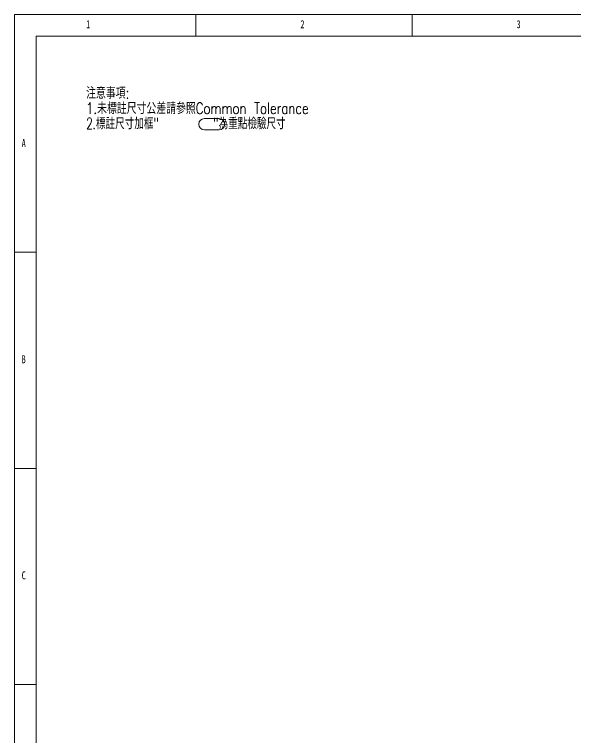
# Model space of a CAD drawing. Header units: millimetres. Extents: x 5 to 589, y 5 to 415.
# Drawn here: x 5 to 134.8, y 247.7 to 415 of the extents above; entities that cross this region are included whole.
import ezdxf

# ---------------------------------------------------------------- set-up
doc = ezdxf.new("R2010")
doc.units = ezdxf.units.MM
doc.styles.add('SLDTEXTSTYLE0', font='TXT', dxfattribs={"width": 0.75})
doc.styles.add('SLDTEXTSTYLE2', font='TXT', dxfattribs={"width": 0.75, "bigfont": 'bigfont'})
doc.styles.add('SLDTEXTSTYLE3', font='TXT', dxfattribs={"width": 0.67, "bigfont": 'bigfont'})

# ---------------------------------------------------------------- blocks, each defined once
blk = doc.blocks.new('SW_NOTE_2')
at = {"color": 0, "linetype": 'Continuous', "lineweight": 0, "attachment_point": 1}
for s, insert, char_height, style in [('注意事項:', (0, 3.41), 2.646, 'SLDTEXTSTYLE2'), ('1.未標註尺寸公差請參照Common Tolerance', (0, -0.12), 2.6458, 'SLDTEXTSTYLE2'), ('2.標註尺寸加框"        "為重點檢驗尺寸', (0, -3.64), 2.6458, 'SLDTEXTSTYLE3')]:
    blk.add_mtext(s, dxfattribs=dict(at, insert=insert, char_height=char_height, style=style))

msp = doc.modelspace()

# ---------------------------------------------------------------- linework, layer by layer
at = {"color": 7, "linetype": 'Continuous', "lineweight": 0}
for p, q in [((589, 415), (5, 415)), ((5, 415), (5, 5)), ((47, 410), (47, 415)), ((97, 415), (97, 410)), ((584, 410), (10, 410)), ((10, 410), (10, 10)), ((10, 360), (5, 360)), ((5, 310), (10, 310)), ((10, 260), (5, 260))]:
    msp.add_line(p, q, dxfattribs=at)
at = {"color": 7, "linetype": 'Continuous', "lineweight": 0, "true_color": 0xffffff}
for p, q in [((48.9477, 390.9179), (52.3497, 390.9179)), ((47.6487, 389.6189), (47.6487, 389.6169)), ((48.9477, 388.3179), (52.3497, 388.3179)), ((53.6487, 389.6189), (53.6487, 389.6169))]:
    msp.add_line(p, q, dxfattribs=at)
for centre, start, end in [((48.9477, 389.6189), 90, 180), ((52.3497, 389.6189), 0, 90), ((48.9477, 389.6169), 180, 270), ((52.3497, 389.6169), 270, 0)]:
    msp.add_arc(centre, 1.299, start, end, dxfattribs=at)

# ---------------------------------------------------------------- block references
at = {"color": 7, "linetype": 'Continuous', "lineweight": 0}
msp.add_blockref('SW_NOTE_2', (21.5805, 394.7434), dxfattribs=at)

# ---------------------------------------------------------------- texts
at = {"color": 7, "linetype": 'Continuous', "lineweight": 0, "char_height": 1.8521, "attachment_point": 1, "style": 'SLDTEXTSTYLE0'}
for s, insert in [('1', (21.5833, 413.668)), ('2', (71.1667, 413.668)), ('3', (121.1667, 413.668)), ('A', (6.6667, 386.168)), ('B', (6.6667, 336.168)), ('C', (6.6667, 286.168))]:
    msp.add_mtext(s, dxfattribs=dict(at, insert=insert))

doc.saveas('drawing.dxf')
